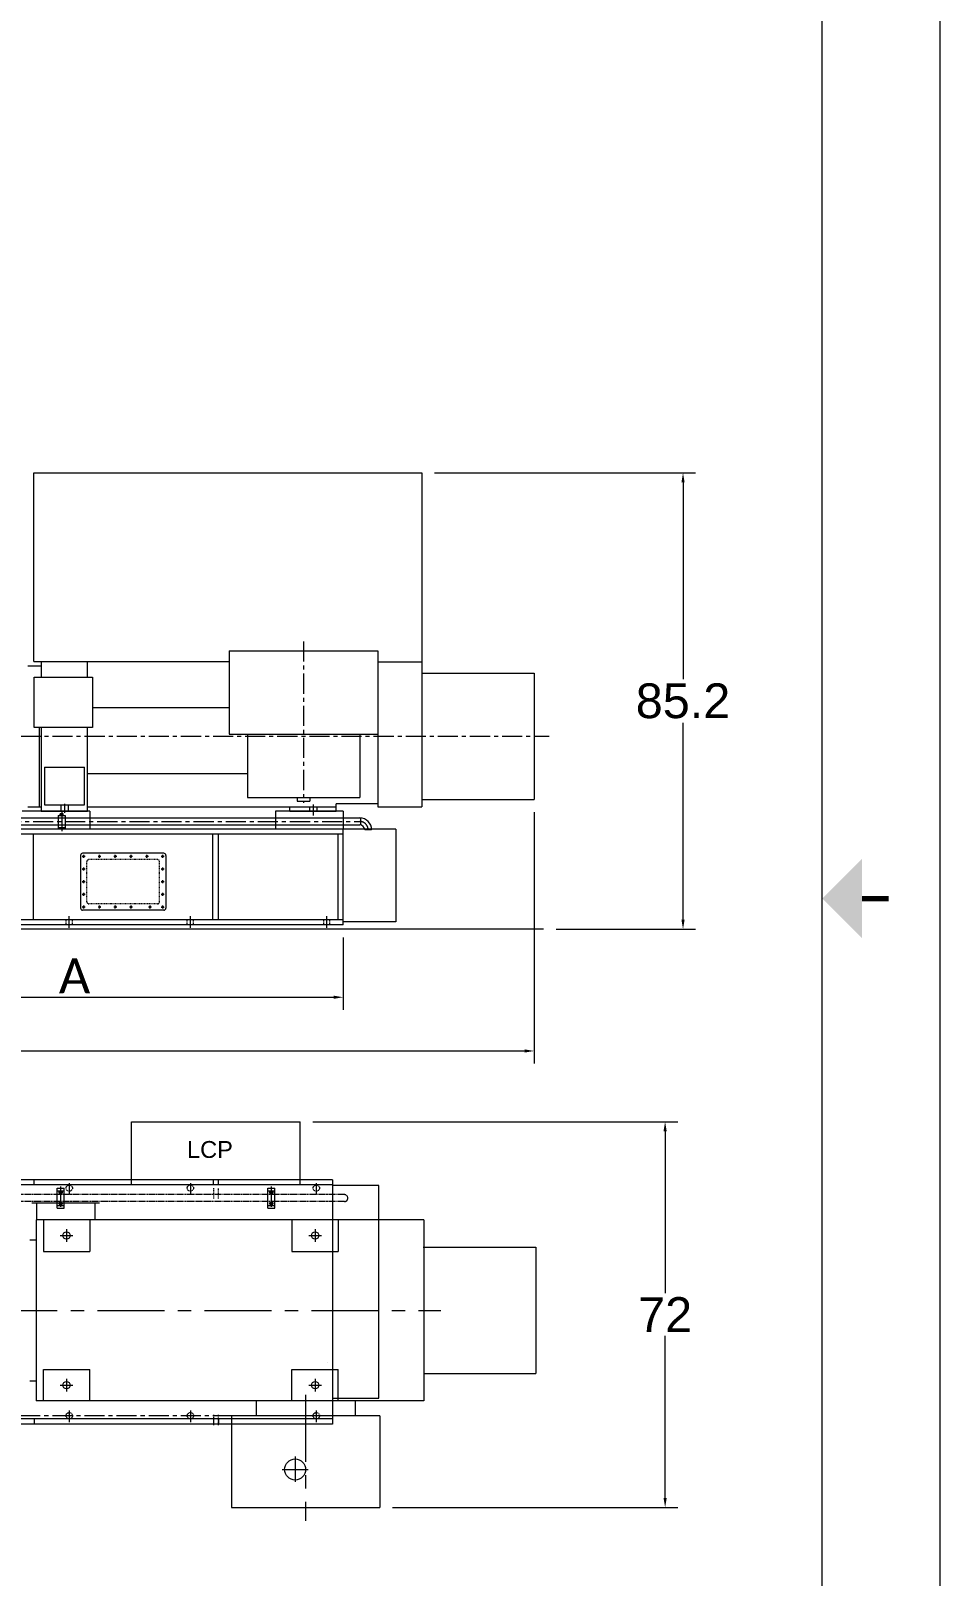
# Model space of a CAD drawing. Header units: inches. Extents: x 0 to 26418, y 0 to 20128.
# Drawn here: x 22103 to 26418, y 6850 to 14181 of the extents above; entities that cross this region are included whole.
import ezdxf
from ezdxf.enums import TextEntityAlignment as Align

# ---------------------------------------------------------------- set-up
doc = ezdxf.new("R2010")
doc.units = ezdxf.units.IN
doc.header["$MEASUREMENT"] = 0
for name, pattern in [('ACAD_ISO04W100', [30, 24, -3, 0, -3]), ('CENTER', [50.8, 31.75, -6.35, 6.35, -6.35]), ('EB_DASH', [6, 3, -3]), ('EB_DASHDOTDOT', [45, 30, -3, 3, -3, 3, -3])]:
    doc.linetypes.add(name, pattern=pattern)
doc.layers.get('Defpoints').update_dxf_attribs({"lineweight": 5})
for name, color, linetype, lineweight in [('06___ANNOTATIONS', 7, 'Continuous', 5), ('CAXA1', 5, 'CENTER', 5), ('CAXA细实线层', 7, 'Continuous', 5), ('CAXA虚线层', 96, 'EB_DASH', 5), ('Title Block', 7, 'Continuous', 5)]:
    doc.layers.add(name, color=color, linetype=linetype, lineweight=lineweight)
doc.styles.add('ACANSTS', font='romans.shx', dxfattribs={"height": 1})
doc.styles.add('Roman', font='arial.ttf')
doc.styles.get("Standard").update_dxf_attribs({"font": 'arial.ttf'})
doc.dimstyles.new('ISO-25', dxfattribs={"dimscale": 30, "dimtxt": 1.5, "dimasz": 1.5, "dimexe": 2, "dimexo": 2, "dimtad": 1, "dimtih": 1, "dimtoh": 1, "dimdec": 1, "dimlfac": 0.03937, "dimdsep": 46, "dimtxsty": 'Standard', "dimcen": 2.5, "dimclrd": 7, "dimclre": 7, "dimclrt": 7, "dimadec": 0, "dimazin": 0, "dimtfac": 1, "dimtdec": 1, "dimtmove": 0, "dimatfit": 3, "dimfxl": 1, "dimlwd": 5, "dimlwe": 5, "dimarcsym": 0})

# ---------------------------------------------------------------- blocks, each defined once
blk = doc.blocks.new('*D49')
at = {"color": 7, "linetype": 'Continuous', "lineweight": 5, "transparency": 16777216}
for p, q in [((24492.4, 10474.1), (24492.4, 9281.2)), ((18522.4, 10321.1), (18522.4, 9281.2)), ((18567.4, 9341.2), (24447.4, 9341.2))]:
    blk.add_line(p, q, dxfattribs=at)
at = {"color": 7, "transparency": 16777216}
for points in [[(18567.4, 9348.7), (18567.4, 9333.7), (18522.4, 9341.2)], [(24447.4, 9348.7), (24447.4, 9333.7), (24492.4, 9341.2)]]:
    blk.add_solid(points, dxfattribs=at)
at = {"layer": 'Defpoints', "color": 0, "transparency": 16777216}
for p in [(24492.4, 10534.1), (18522.4, 10381.1), (24492.4, 9341.2)]:
    blk.add_point(p, dxfattribs=at)
at = {"color": 7, "lineweight": 5, "transparency": 16777216, "insert": (21507.4, 9442.4), "char_height": 165, "attachment_point": 5, "style": 'Roman'}
blk.add_mtext('{\\fCalibri|b0|i0|c0|p34;\\C0;B}', dxfattribs=at)
blk = doc.blocks.new('*D50')
at = {"color": 7, "linetype": 'Continuous', "lineweight": 5, "transparency": 16777216}
for p, q in [((21035.4, 9879.1), (21035.4, 9536)), ((23585.4, 9879.1), (23585.4, 9536)), ((21080.4, 9596), (23540.4, 9596))]:
    blk.add_line(p, q, dxfattribs=at)
at = {"color": 7, "transparency": 16777216}
for points in [[(21080.4, 9603.5), (21080.4, 9588.5), (21035.4, 9596)], [(23540.4, 9603.5), (23540.4, 9588.5), (23585.4, 9596)]]:
    blk.add_solid(points, dxfattribs=at)
at = {"layer": 'Defpoints', "color": 0, "transparency": 16777216}
for p in [(21035.4, 9939.1), (23585.4, 9939.1), (23585.4, 9596)]:
    blk.add_point(p, dxfattribs=at)
at = {"color": 7, "lineweight": 5, "transparency": 16777216, "insert": (22310.4, 9697.6), "char_height": 165, "attachment_point": 5, "style": 'Roman'}
blk.add_mtext('{\\fCalibri|b0|i0|c0|p34;\\C0;A}', dxfattribs=at)
blk = doc.blocks.new('*D41')
at = {"color": 7, "linetype": 'Continuous', "lineweight": 5, "transparency": 16777216}
for p, q in [((24018.4, 12084.1), (25258.3, 12084.1)), ((25198.3, 12039.1), (25198.3, 11104.6)), ((25198.3, 9964.1), (25198.3, 10898.6)), ((24596, 9919.1), (25258.3, 9919.1))]:
    blk.add_line(p, q, dxfattribs=at)
at = {"color": 7, "transparency": 16777216}
for points in [[(25190.8, 12039.1), (25205.8, 12039.1), (25198.3, 12084.1)], [(25190.8, 9964.1), (25205.8, 9964.1), (25198.3, 9919.1)]]:
    blk.add_solid(points, dxfattribs=at)
at = {"layer": 'Defpoints', "color": 0, "transparency": 16777216}
for p in [(23958.4, 12084.1), (25198.3, 12084.1), (24536, 9919.1)]:
    blk.add_point(p, dxfattribs=at)
at = {"color": 7, "lineweight": 5, "transparency": 16777216, "insert": (25198.3, 11001.6), "char_height": 165, "attachment_point": 5, "style": 'Roman'}
blk.add_mtext('85.2', dxfattribs=at)
blk = doc.blocks.new('*D51')
at = {"color": 7, "linetype": 'Continuous', "lineweight": 5, "transparency": 16777216}
for p, q in [((23441, 9005.5), (25173.4, 9005.5)), ((25113.4, 8960.5), (25113.4, 8192.1)), ((25113.4, 7220.5), (25113.4, 7988.9)), ((23819.9, 7175.5), (25173.4, 7175.5))]:
    blk.add_line(p, q, dxfattribs=at)
at = {"color": 7, "transparency": 16777216}
for points in [[(25105.9, 8960.5), (25120.9, 8960.5), (25113.4, 9005.5)], [(25105.9, 7220.5), (25120.9, 7220.5), (25113.4, 7175.5)]]:
    blk.add_solid(points, dxfattribs=at)
at = {"layer": 'Defpoints', "color": 0, "transparency": 16777216}
for p in [(23381, 9005.5), (23759.9, 7175.5), (25113.4, 7175.5)]:
    blk.add_point(p, dxfattribs=at)
at = {"color": 7, "lineweight": 5, "transparency": 16777216, "insert": (25113.4, 8090.5), "char_height": 165, "attachment_point": 5, "style": 'Roman'}
blk.add_mtext('72', dxfattribs=at)
blk = doc.blocks.new('LONE STAR BLOWER TITLE BLOCK (SIZE A)')
at = {"layer": 'Title Block', "lineweight": 15}
for p, q in [((23.625, 0), (23.625, 18)), ((23.125, 0.5), (23.125, 17.5))]:
    blk.add_line(p, q, dxfattribs=at)
at = {"layer": 'Title Block', "lineweight": 15, "const_width": 0.0225}
blk.add_lwpolyline([(23.4062, 9), (23.2938, 9)], dxfattribs=at)
at = {"layer": 'Title Block', "lineweight": 15}
blk.add_solid([(23.2938, 8.8312), (23.2938, 9.1688), (23.125, 9)], dxfattribs=at)
at = {"layer": 'Title Block', "lineweight": 15, "style": 'ACANSTS'}
for tag, p, height in [('DRAWN_DATE', (15.8526, 2.3021), 0.135), ('DRAWN_BY', (14.7817, 2.2896), 0.135), ('DRAWING_SUBTITLE', (17.7236, 1.9768), 0.2025), ('CHECKED_BY', (14.804, 1.9438), 0.135), ('CHECK_DATE', (15.8339, 1.9487), 0.135), ('ENGINEER', (14.7979, 1.6123), 0.135), ('ENG_DATE', (15.8249, 1.6112), 0.135), ('DRAWING_SUBTITLE', (17.7211, 1.5494), 0.2025), ('MANUFACTURING', (14.7936, 1.2748), 0.135), ('MFG_DATE', (15.826, 1.2778), 0.135), ('CONTROL', (14.7936, 0.9373), 0.135), ('CONTROL_DATE', (15.826, 0.9403), 0.135), ('CAGE_CODE', (17.9275, 0.9163), 0.135), ('MODEL_FILE_NAME', (9.0607, 0.6111), 0.135), ('APPROVED_BY', (14.7823, 0.5726), 0.135), ('APPROVAL_DATE', (15.8177, 0.5698), 0.135)]:
    blk.add_attdef(tag, p, '', height=height, dxfattribs=at)
at = {"layer": 'Title Block', "lineweight": 15, "style": 'Roman', "flags": 8}
for tag, height, p in [('DWG_NUMBER', 0.2812, (19.0664, 1.1474)), ('SCALE', 0.135, (18.1035, 0.7041)), ('SHEETNUMBER', 0.135, (21.2556, 0.7041)), ('TOTA_SHEETS', 0.135, (21.8939, 0.7016))]:
    blk.add_attdef(tag, text='', height=height, dxfattribs=at).set_placement(p, align=Align.TOP_LEFT)
at = {"layer": 'Title Block', "lineweight": 15, "style": 'ACANSTS'}
blk.add_attdef('REVISION', text='', height=0.135, dxfattribs=at).set_placement((22.8495, 0.8933), align=Align.CENTER)

msp = doc.modelspace()

# ---------------------------------------------------------------- linework, layer by layer
at = {"color": 7, "lineweight": 5}
for p, q in [((22117.86, 12084.14), (23958.35, 12084.14)), ((22117.86, 11189.14), (22117.86, 12084.14)), ((23958.35, 12084.14), (23958.35, 10499.14)), ((23044.85, 11239.14), (23044.85, 10844.14)), ((23044.85, 11239.14), (23749.85, 11239.14)), ((23749.85, 11239.14), (23749.85, 10844.14)), ((22088.35, 11169.14), (22152.35, 11169.14)), ((22117.86, 11189.14), (23044.85, 11189.14)), ((22152.35, 11189.14), (22152.35, 11115.36)), ((22372.35, 11115.36), (22372.35, 11189.14)), ((23749.85, 11187.42), (23958.35, 11187.42)), ((23958.35, 11134.14), (24492.35, 11134.14)), ((24492.35, 11134.14), (24492.35, 10534.14)), ((22396.11, 10971.39), (23044.85, 10971.39)), ((22142.35, 10875.77), (22142.35, 10499.14)), ((22152.35, 10875.77), (22152.35, 10479.14)), ((22372.35, 10499.14), (22372.35, 10875.77)), ((23044.85, 10844.14), (23749.85, 10844.14)), ((23130.68, 10844.14), (23130.68, 10544.14)), ((23664.03, 10844.14), (23664.03, 10544.14)), ((23749.85, 10844.14), (23749.85, 10499.14)), ((22167.35, 10688.09), (22167.35, 10509.14)), ((22167.35, 10688.09), (22357.35, 10688.09)), ((22357.35, 10509.14), (22357.35, 10688.09)), ((22372.35, 10657.01), (23130.68, 10657.01)), ((22088.35, 10499.14), (22152.35, 10499.14)), ((22167.35, 10509.14), (22357.35, 10509.14)), ((22244.85, 10509.14), (22244.85, 10479.14)), ((22279.85, 10509.14), (22279.85, 10479.14)), ((22372.35, 10499.14), (23552.35, 10499.14)), ((22372.35, 10479.14), (22372.35, 10499.14)), ((23130.68, 10544.14), (23664.03, 10544.14)), ((23332.35, 10479.14), (23332.35, 10499.14)), ((23367.35, 10544.14), (23367.35, 10527.15)), ((23367.35, 10527.15), (23427.31, 10527.15)), ((23424.85, 10499.14), (23424.85, 10479.14)), ((23427.31, 10544.14), (23427.31, 10527.15)), ((23459.85, 10499.14), (23459.85, 10479.14)), ((23552.35, 10479.14), (23552.35, 10513.71)), ((23749.85, 10513.71), (23552.35, 10513.71)), ((23749.85, 10499.14), (23958.35, 10499.14)), ((23958.35, 10534.14), (24492.35, 10534.14)), ((22382.35, 10479.14), (22062.35, 10479.14)), ((22152.35, 10479.14), (22372.35, 10479.14)), ((22382.35, 10479.14), (22382.35, 10394.14)), ((23264.92, 10479.14), (23264.92, 10394.14)), ((23584.92, 10479.14), (23264.92, 10479.14)), ((23332.35, 10479.14), (23552.35, 10479.14)), ((23584.92, 10479.14), (23584.92, 10394.14)), ((24536, 9919.14), (18804.99, 9919.14)), ((22581.03, 8705.53), (22581.03, 9005.53)), ((22581.03, 9005.53), (23381.03, 9005.53)), ((23381.03, 8705.53), (23381.03, 9005.53)), ((22108.2, 8620.53), (22428.94, 8620.53)), ((22129.36, 8620.53), (22129.36, 8540.53)), ((22406.11, 8620.53), (22406.11, 8540.53)), ((22127.86, 8540.53), (22127.86, 7680.53)), ((23968.35, 8540.53), (22127.86, 8540.53)), ((22162.35, 8540.53), (22162.35, 8390.53)), ((22382.35, 8540.53), (22382.35, 8390.53)), ((23342.35, 8540.53), (23342.35, 8390.53)), ((23562.35, 8540.53), (23562.35, 8390.53)), ((23968.35, 8540.53), (23968.35, 7680.53)), ((22098.35, 8445.53), (22127.86, 8445.53)), ((22162.35, 8390.53), (22382.35, 8390.53)), ((23342.35, 8390.53), (23562.35, 8390.53)), ((22098.35, 7775.53), (22127.86, 7775.53)), ((22162.35, 7830.53), (22382.35, 7830.53)), ((22162.35, 7680.53), (22162.35, 7830.53)), ((22382.35, 7680.53), (22382.35, 7830.53)), ((23342.35, 7830.53), (23562.35, 7830.53)), ((23342.35, 7680.53), (23342.35, 7830.53)), ((23562.35, 7680.53), (23562.35, 7830.53)), ((23968.35, 7680.53), (22127.86, 7680.53)), ((23172.12, 7680.53), (23172.12, 7610.53)), ((23642.58, 7680.53), (23642.58, 7610.53)), ((23054.85, 7610.53), (23054.85, 7175.53)), ((23759.85, 7610.53), (23054.85, 7610.53)), ((23759.85, 7610.53), (23759.85, 7175.53)), ((23054.85, 7175.53), (23759.85, 7175.53))]:
    msp.add_line(p, q, dxfattribs=at)
at = {"color": 7, "linetype": 'ACAD_ISO04W100', "lineweight": 5, "ltscale": 10}
for p, q in [((22262.35, 10513.86), (22262.35, 10471.06)), ((23442.35, 10510.3), (23442.35, 10457.67))]:
    msp.add_line(p, q, dxfattribs=at)
at = {"color": 7, "linetype": 'Continuous', "lineweight": 5}
for p, q in [((21828.8, 10446.64), (23663.97, 10446.63)), ((21828.8, 10413.63), (23663.97, 10413.63)), ((22233.43, 10459.13), (22265.43, 10459.13)), ((22233.43, 10459.13), (22233.43, 10394.14)), ((22241.92, 10460.56), (22241.92, 10465.76)), ((22243.8, 10466.36), (22255.05, 10466.36)), ((22243.8, 10459.96), (22255.05, 10459.96)), ((22245.67, 10465.76), (22245.67, 10460.56)), ((22253.18, 10465.76), (22253.18, 10460.56)), ((22256.93, 10460.56), (22256.93, 10465.76)), ((22265.43, 10459.13), (22265.43, 10394.14)), ((23667.85, 10446.63), (23667.85, 10413.63)), ((23584.92, 10394.14), (21035.35, 10394.14)), ((23585.35, 10369.14), (21035.35, 10369.14)), ((22116.43, 9964.14), (22116.43, 10369.14)), ((22233.43, 10401.13), (22265.43, 10401.13)), ((23499.42, 10369.14), (22699.42, 10369.14)), ((22966.43, 9964.14), (22966.43, 10369.14)), ((22991.41, 10369.14), (22991.41, 9964.14)), ((23835.32, 10394.14), (23584.92, 10394.14)), ((23585.35, 9939.14), (23585.35, 10394.14)), ((23720.47, 10390.13), (23687.47, 10390.13)), ((23835.32, 10394.14), (23835.32, 9954.63)), ((22338.93, 10269.13), (22338.93, 10019.13)), ((22733.93, 10279.13), (22348.93, 10279.13)), ((22731.42, 10279.13), (22698.42, 10279.13)), ((22743.93, 10269.13), (22743.93, 10019.13)), ((22733.93, 10009.13), (22348.93, 10009.13)), ((23585.35, 9964.14), (21035.35, 9964.14)), ((23585.35, 9939.14), (21035.35, 9939.14)), ((23835.32, 9954.63), (23585.35, 9954.63)), ((23535.35, 8730.53), (21679.43, 8730.53)), ((22119.43, 8705.53), (22119.43, 8730.53)), ((22969.43, 8705.53), (22969.43, 8730.53)), ((22994.42, 8705.53), (22994.42, 8730.53)), ((23535.35, 8730.53), (23535.35, 7570.53)), ((23535.35, 8705.53), (21035.35, 8705.53)), ((22228.42, 8690.53), (22260.42, 8690.53)), ((22228.42, 8595.53), (22228.42, 8690.53)), ((22228.42, 8678.03), (22260.42, 8678.03)), ((22236.92, 8669.03), (22240.67, 8675.53)), ((22236.92, 8669.03), (22240.67, 8662.53)), ((22240.67, 8675.53), (22248.18, 8675.53)), ((22240.67, 8662.53), (22248.18, 8662.53)), ((22251.93, 8669.03), (22248.18, 8675.53)), ((22251.93, 8669.03), (22248.18, 8662.53)), ((22260.42, 8595.53), (22260.42, 8690.53)), ((23228.42, 8690.53), (23260.42, 8690.53)), ((23228.42, 8595.53), (23228.42, 8690.53)), ((23228.42, 8678.03), (23260.42, 8678.03)), ((23236.92, 8669.03), (23240.67, 8675.53)), ((23236.92, 8669.03), (23240.67, 8662.53)), ((23240.67, 8675.53), (23248.18, 8675.53)), ((23240.67, 8662.53), (23248.18, 8662.53)), ((23251.93, 8669.03), (23248.18, 8675.53)), ((23251.93, 8669.03), (23248.18, 8662.53)), ((23260.42, 8595.53), (23260.42, 8690.53)), ((23755.35, 8703.03), (23535.35, 8703.03)), ((23755.35, 7694.11), (23755.35, 8703.03)), ((22228.42, 8608.03), (22260.42, 8608.03)), ((22228.42, 8595.53), (22260.42, 8595.53)), ((22236.92, 8617.03), (22240.67, 8623.53)), ((22236.92, 8617.03), (22240.67, 8610.53)), ((22240.67, 8623.53), (22248.18, 8623.53)), ((22240.67, 8610.53), (22248.18, 8610.53)), ((22251.93, 8617.03), (22248.18, 8623.53)), ((22251.93, 8617.03), (22248.18, 8610.53)), ((23228.42, 8608.03), (23260.42, 8608.03)), ((23228.42, 8595.53), (23260.42, 8595.53)), ((23236.92, 8617.03), (23240.67, 8623.53)), ((23236.92, 8617.03), (23240.67, 8610.53)), ((23240.67, 8623.53), (23248.18, 8623.53)), ((23240.67, 8610.53), (23248.18, 8610.53)), ((23251.93, 8617.03), (23248.18, 8623.53)), ((23251.93, 8617.03), (23248.18, 8610.53)), ((23965.08, 8410.53), (24499.08, 8410.53)), ((24499.08, 8410.53), (24499.08, 7810.54)), ((23968.35, 7810.54), (24499.08, 7810.54)), ((23535.35, 7694.11), (23755.35, 7694.11)), ((23535.35, 7595.53), (21035.35, 7595.53)), ((23535.35, 7570.53), (21035.35, 7570.53)), ((22119.43, 7595.53), (22119.43, 7570.53)), ((22969.43, 7595.53), (22969.43, 7570.53)), ((22994.42, 7595.53), (22994.42, 7570.53))]:
    msp.add_line(p, q, dxfattribs=at)
at = {"color": 7, "linetype": 'ACAD_ISO04W100', "lineweight": 5, "ltscale": 5}
for p, q in [((23357.35, 7417.27), (23357.35, 7293.78)), ((23295.6, 7355.53), (23419.1, 7355.53))]:
    msp.add_line(p, q, dxfattribs=at)
at = {"color": 7, "lineweight": 5}
msp.add_lwpolyline([(22119.36, 11115.36), (22396.11, 11115.36), (22396.11, 10875.77), (22119.36, 10875.77)], close=True, dxfattribs=at)
at = {"color": 7, "linetype": 'Continuous', "lineweight": 5}
for centre, radius in [((22353.93, 10264.13), 3.32), ((22428.93, 10264.13), 3.32), ((22503.93, 10264.13), 3.32), ((22578.93, 10264.13), 3.32), ((22653.93, 10264.13), 3.32), ((22728.93, 10264.13), 3.32), ((22353.93, 10204.13), 3.32), ((22728.93, 10204.13), 3.32), ((22353.93, 10144.13), 3.32), ((22728.93, 10144.13), 3.32), ((22353.93, 10084.13), 3.32), ((22728.93, 10084.13), 3.32), ((22353.93, 10024.13), 3.32), ((22428.93, 10024.13), 3.32), ((22503.93, 10024.13), 3.32), ((22578.93, 10024.13), 3.32), ((22668.93, 10024.13), 3.32), ((22728.93, 10024.13), 3.32), ((22244.42, 8669.03), 6.5), ((22244.42, 8669.03), 3.4), ((23244.42, 8669.03), 6.5), ((23244.42, 8669.03), 3.4), ((22244.42, 8617.03), 6.5), ((22244.42, 8617.03), 3.4), ((23244.42, 8617.03), 6.5), ((23244.42, 8617.03), 3.4)]:
    msp.add_circle(centre, radius, dxfattribs=at)
at = {"color": 7, "lineweight": 5}
for centre, radius in [((22272.35, 8465.53), 17.5), ((23452.35, 8465.53), 17.5), ((22272.35, 7755.53), 17.5), ((23452.35, 7755.53), 17.5), ((23357.35, 7355.53), 50), ((23357.35, 7355.53), 50)]:
    msp.add_circle(centre, radius, dxfattribs=at)
at = {"color": 7, "linetype": 'Continuous', "lineweight": 5}
for centre, radius, start, end in [((22243.8, 10463.14), 3.23, 54.42999, 125.57001), ((22243.8, 10463.19), 3.23, 234.42999, 305.57001), ((22249.43, 10454.36), 12, 71.776086, 108.223914), ((22249.43, 10471.96), 12, 251.776086, 288.223914), ((22255.05, 10463.14), 3.23, 54.42999, 125.57001), ((22255.05, 10463.19), 3.23, 234.42999, 305.57001), ((23663.97, 10390.13), 56.5, 0, 90), ((23663.97, 10390.13), 23.5, 0, 90), ((22348.93, 10269.13), 10, 90, 180), ((22733.93, 10269.13), 10, 0, 90), ((22348.93, 10019.13), 10, 180, 270), ((22733.93, 10019.13), 10, 270, 0)]:
    msp.add_arc(centre, radius, start, end, dxfattribs=at)
at = {"layer": 'CAXA1', "linetype": 'CENTER', "lineweight": 5, "ltscale": 3}
for p, q in [((23397.35, 11283.93), (23397.35, 10518.39)), ((21901.22, 10834.14), (24562.87, 10834.14)), ((21656.51, 10430.13), (23663.97, 10430.13)), ((22249.43, 10479.56), (22249.43, 10369.14)), ((22249.43, 10459.36), (22249.43, 10469.36)), ((22360.93, 10264.13), (22346.93, 10264.13)), ((22353.93, 10257.13), (22353.93, 10271.13)), ((22435.93, 10264.13), (22421.93, 10264.13)), ((22428.93, 10257.13), (22428.93, 10271.13)), ((22510.93, 10264.13), (22496.93, 10264.13)), ((22503.93, 10257.13), (22503.93, 10271.13)), ((22585.93, 10264.13), (22571.93, 10264.13)), ((22578.93, 10257.13), (22578.93, 10271.13)), ((22660.93, 10264.13), (22646.93, 10264.13)), ((22653.93, 10257.13), (22653.93, 10271.13)), ((22735.93, 10264.13), (22721.93, 10264.13)), ((22728.93, 10257.13), (22728.93, 10271.13)), ((22360.93, 10204.13), (22346.93, 10204.13)), ((22353.93, 10197.13), (22353.93, 10211.13)), ((22735.93, 10204.13), (22721.93, 10204.13)), ((22728.93, 10197.13), (22728.93, 10211.13)), ((22360.93, 10144.13), (22346.93, 10144.13)), ((22353.93, 10137.13), (22353.93, 10151.13)), ((22735.93, 10144.13), (22721.93, 10144.13)), ((22728.93, 10137.13), (22728.93, 10151.13)), ((22360.93, 10084.13), (22346.93, 10084.13)), ((22353.93, 10077.13), (22353.93, 10091.13)), ((22735.93, 10084.13), (22721.93, 10084.13)), ((22728.93, 10077.13), (22728.93, 10091.13)), ((22285.35, 9925.3), (22285.35, 9981.34)), ((22360.93, 10024.13), (22346.93, 10024.13)), ((22353.93, 10017.13), (22353.93, 10031.13)), ((22435.93, 10024.13), (22421.93, 10024.13)), ((22428.93, 10017.13), (22428.93, 10031.13)), ((22510.93, 10024.13), (22496.93, 10024.13)), ((22503.93, 10017.13), (22503.93, 10031.13)), ((22585.93, 10024.13), (22571.93, 10024.13)), ((22578.93, 10017.13), (22578.93, 10031.13)), ((22675.93, 10024.13), (22661.93, 10024.13)), ((22668.93, 10017.13), (22668.93, 10031.13)), ((22721.93, 10024.13), (22735.93, 10024.13)), ((22728.93, 10017.13), (22728.93, 10031.13)), ((22860.35, 9925.3), (22860.35, 9981.34)), ((23507.85, 9925.3), (23507.85, 9981.34)), ((22254.93, 8669.03), (22233.92, 8669.03)), ((22244.42, 8697.68), (22244.42, 8585.48)), ((22244.42, 8659.53), (22244.42, 8678.53)), ((22285.35, 8714.63), (22285.35, 8660.41)), ((22860.35, 8714.63), (22860.35, 8660.41)), ((23254.93, 8669.03), (23233.92, 8669.03)), ((23244.42, 8697.68), (23244.42, 8585.48)), ((23244.42, 8659.53), (23244.42, 8678.53)), ((23457.85, 8714.63), (23457.85, 8660.41)), ((22254.93, 8617.03), (22233.92, 8617.03)), ((22244.42, 8607.53), (22244.42, 8626.53)), ((22244.42, 8623.53), (22244.42, 8603.53)), ((23254.93, 8617.03), (23233.92, 8617.03)), ((23244.42, 8607.53), (23244.42, 8626.53)), ((23244.42, 8623.53), (23244.42, 8603.53)), ((22285.35, 7634.63), (22285.35, 7580.41)), ((22860.35, 7634.63), (22860.35, 7580.41)), ((23457.85, 7634.63), (23457.85, 7580.41)), ((23519.6, 7610.53), (21040.96, 7610.53)), ((23295.6, 7355.53), (23419.1, 7355.53))]:
    msp.add_line(p, q, dxfattribs=at)
at = {"layer": 'CAXA1', "linetype": 'CENTER', "lineweight": 5, "ltscale": 10}
for p, q in [((22242.87, 8465.53), (22301.83, 8465.53)), ((22272.35, 8495.01), (22272.35, 8436.04)), ((23422.87, 8465.53), (23481.83, 8465.53)), ((23452.35, 8495.01), (23452.35, 8436.04)), ((21911.22, 8110.53), (24049.67, 8110.53)), ((22272.35, 7785.01), (22272.35, 7726.04)), ((23452.35, 7785.01), (23452.35, 7726.04)), ((22242.87, 7755.53), (22301.83, 7755.53)), ((23407.35, 7709.45), (23407.35, 7111.22)), ((23422.87, 7755.53), (23481.83, 7755.53))]:
    msp.add_line(p, q, dxfattribs=at)
at = {"layer": 'CAXA1', "linetype": 'CENTER', "lineweight": 5, "ltscale": 3}
msp.add_arc((23663.97, 10390.13), 40, 0, 90, dxfattribs=at)
at = {"layer": 'CAXA细实线层', "color": 7, "lineweight": 5}
msp.add_line((23562.14, 9964.14), (23562.14, 10369.14), dxfattribs=at)
at = {"layer": 'CAXA细实线层', "color": 7, "linetype": 'EB_DASHDOTDOT', "lineweight": 5}
for p, q in [((23591.12, 8659.53), (21952.18, 8659.53)), ((23591.12, 8626.53), (21952.31, 8626.53))]:
    msp.add_line(p, q, dxfattribs=at)
at = {"layer": 'CAXA细实线层', "color": 7, "lineweight": 5}
for centre, start, end in [((22353.93, 10264.13), 350, 270), ((22428.93, 10264.13), 350, 270), ((22503.93, 10264.13), 350, 270), ((22578.93, 10264.13), 350, 270), ((22653.93, 10264.13), 350, 270), ((22728.93, 10264.13), 350, 270), ((22353.93, 10204.13), 350, 270), ((22728.93, 10204.13), 350, 270), ((22353.93, 10144.13), 350, 270), ((22728.93, 10144.13), 350, 270), ((22353.93, 10084.13), 350, 270), ((22728.93, 10084.13), 350, 270), ((22353.93, 10024.13), 350, 270), ((22428.93, 10024.13), 350, 270), ((22503.93, 10024.13), 350, 270), ((22578.93, 10024.13), 350, 270), ((22668.93, 10024.13), 350, 270), ((22728.93, 10024.13), 270, 190), ((22244.42, 8669.03), 80, 270), ((23244.42, 8669.03), 80, 270), ((22244.42, 8617.03), 80, 270), ((23244.42, 8617.03), 80, 270)]:
    msp.add_arc(centre, 4, start, end, dxfattribs=at)
at = {"layer": 'CAXA细实线层', "color": 7, "linetype": 'EB_DASHDOTDOT', "lineweight": 5}
msp.add_arc((23591.12, 8643.03), 16.5, 270, 90, dxfattribs=at)
at = {"layer": 'CAXA虚线层', "color": 7, "linetype": 'EB_DASH', "lineweight": 5}
for p, q in [((22368.93, 10049.13), (22368.93, 10239.13)), ((22703.93, 10249.13), (22378.93, 10249.13)), ((22713.93, 10049.13), (22713.93, 10239.13)), ((22703.93, 10039.13), (22378.93, 10039.13)), ((22270.35, 9939.14), (22270.35, 9964.14)), ((22300.35, 9939.14), (22300.35, 9964.14)), ((22845.35, 9939.14), (22845.35, 9964.14)), ((22875.35, 9939.14), (22875.35, 9964.14)), ((23492.85, 9939.14), (23492.85, 9964.14)), ((23522.85, 9939.14), (23522.85, 9964.14)), ((22969.43, 8690.53), (22969.43, 8640.53)), ((22994.42, 8640.53), (22994.42, 8690.53)), ((23512.86, 7864.03), (23512.34, 7864.03)), ((22969.43, 7615.53), (22969.43, 7565.53)), ((22994.42, 7565.53), (22994.42, 7615.53))]:
    msp.add_line(p, q, dxfattribs=at)
for centre in [(22285.35, 8690.53), (22860.35, 8690.53), (23457.85, 8690.53), (22285.35, 7610.53), (22860.35, 7610.53), (23457.85, 7610.53)]:
    msp.add_circle(centre, 15, dxfattribs=at)
for centre, start, end in [((22378.93, 10239.13), 90, 180), ((22703.93, 10239.13), 0, 90), ((22378.93, 10049.13), 180, 270), ((22703.93, 10049.13), 270, 0)]:
    msp.add_arc(centre, 10, start, end, dxfattribs=at)

# ---------------------------------------------------------------- block references
at = {"xscale": 1118.237794126772, "yscale": 1118.237794126772, "zscale": 1118.237794126772}
msp.add_blockref('LONE STAR BLOWER TITLE BLOCK (SIZE A)', (0.13, 0.08), dxfattribs=at)

# ---------------------------------------------------------------- texts
at = {"layer": '06___ANNOTATIONS', "color": 7, "linetype": 'Continuous', "lineweight": 5, "insert": (22844.33, 8873.24), "char_height": 80, "width": 4297.3632, "attachment_point": 4, "style": 'Roman'}
msp.add_mtext('LCP', dxfattribs=at)

# ---------------------------------------------------------------- dimensions: what is measured, and where the dimension line sits
at = {"color": 7, "lineweight": 5}
for base, p1, p2, picture, middle in [((25198.31, 12084.14), (24536, 9919.14), (23958.35, 12084.14), '*D41', (25198.31, 11001.64)), ((25113.35, 7175.53), (23381.03, 9005.53), (23759.85, 7175.53), '*D51', (25113.35, 8090.53))]:
    dim = msp.add_linear_dim(base=base, p1=p1, p2=p2, angle=90, dimstyle='ISO-25', override={"dimtxt": 5.5, "dimpost": '\\X', "dimtxsty": 'Roman', "dimtmove": 1}, dxfattribs=at)
    dim.commit()
    dim.dimension.update_dxf_attribs({"geometry": picture, "text_midpoint": middle, "dimtype": 160})
for base, p1, p2, text, picture, middle in [((24492.35, 9341.18), (18522.36, 10381.14), (24492.35, 10534.14), '{\\fCalibri|b0|i0|c0|p34;\\C0;B}', '*D49', (21507.35, 9341.18)), ((23585.35, 9595.95), (21035.35, 9939.14), (23585.35, 9939.14), '{\\fCalibri|b0|i0|c0|p34;\\C0;A}', '*D50', (22310.35, 9595.95))]:
    dim = msp.add_linear_dim(base=base, p1=p1, p2=p2, text=text, dimstyle='ISO-25', override={"dimtxt": 5.5, "dimpost": '\\X', "dimtxsty": 'Roman', "dimtmove": 1}, dxfattribs=at)
    dim.commit()
    dim.dimension.update_dxf_attribs({"geometry": picture, "text_midpoint": middle, "dimtype": 160})

doc.saveas('drawing.dxf')
